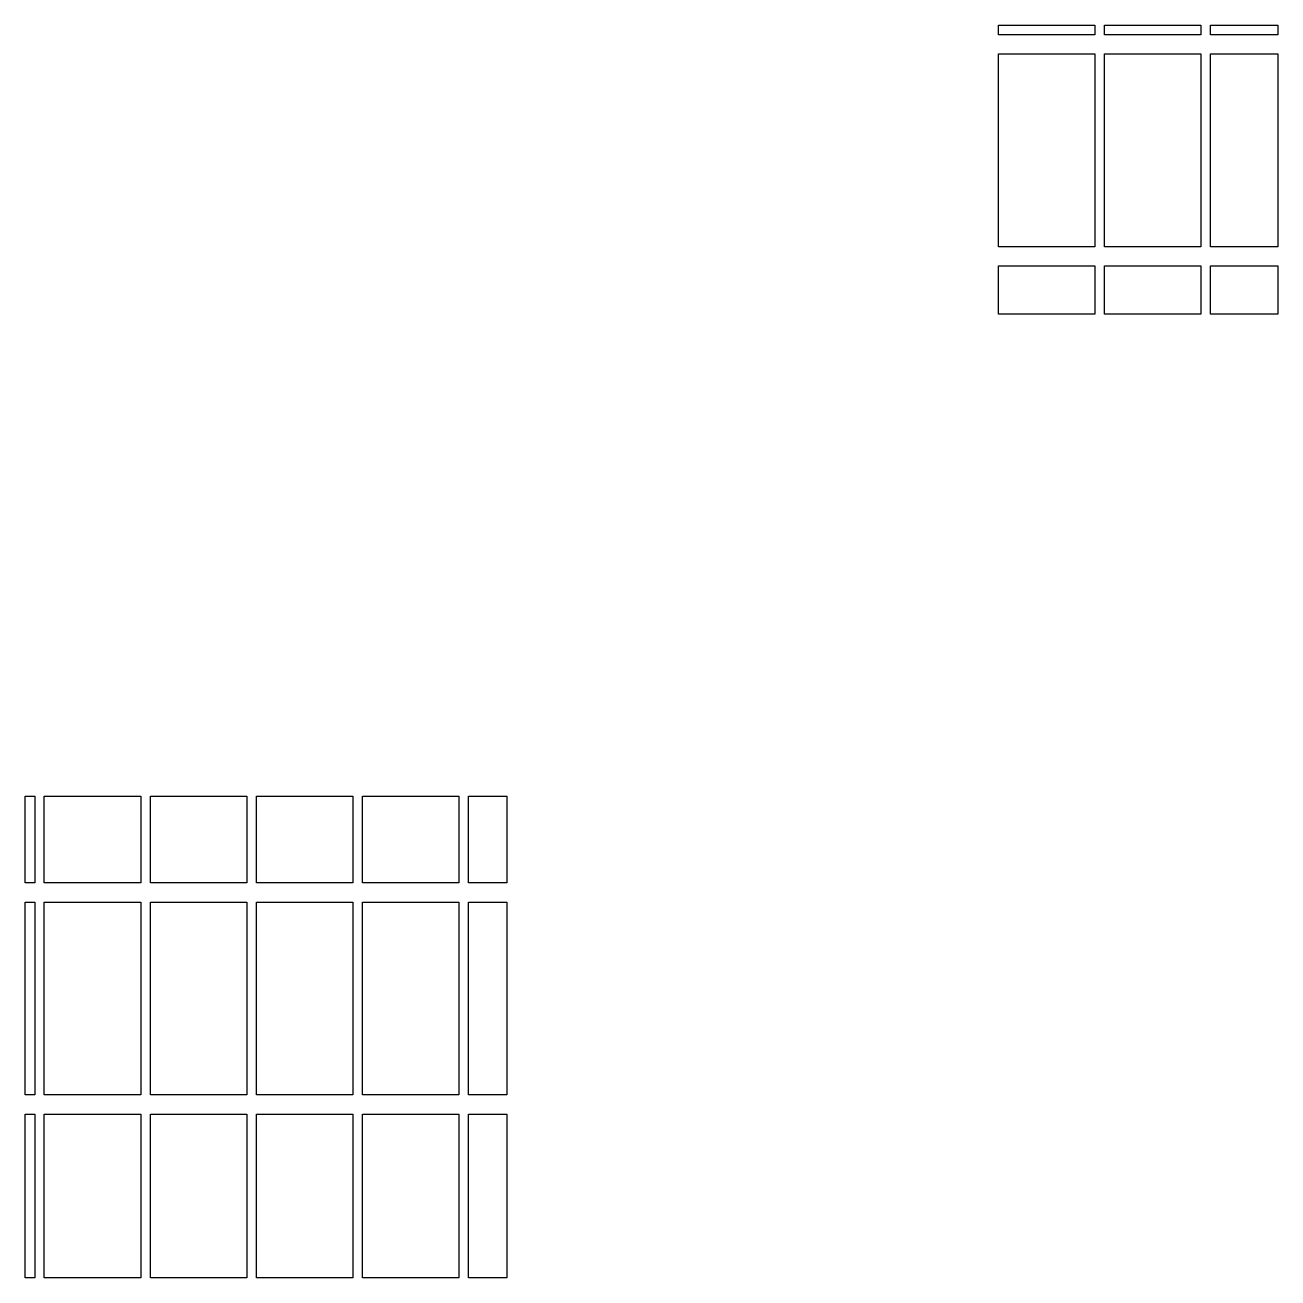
# Model space of a CAD drawing. Extents: x 2 to 15, y 2.5 to 15.5.
import ezdxf

# ---------------------------------------------------------------- set-up
doc = ezdxf.new("R2010")
doc.units = 0
doc.layers.add('L1D0', color=1, linetype='CONTINUOUS')

# ---------------------------------------------------------------- blocks, each defined once
blk = doc.blocks.new('TOP')
at = {"layer": 'L1D0'}
for points in [[(2, 6.6), (2, 7.5), (2.1, 7.5), (2.1, 6.6)], [(2.2, 6.6), (2.2, 7.5), (3.2, 7.5), (3.2, 6.6)], [(3.3, 6.6), (3.3, 7.5), (4.3, 7.5), (4.3, 6.6)], [(4.4, 6.6), (4.4, 7.5), (5.4, 7.5), (5.4, 6.6)], [(5.5, 6.6), (5.5, 7.5), (6.5, 7.5), (6.5, 6.6)], [(6.6, 6.6), (6.6, 7.5), (7, 7.5), (7, 6.6)], [(2, 4.4), (2, 6.4), (2.1, 6.4), (2.1, 4.4)], [(2.2, 4.4), (2.2, 6.4), (3.2, 6.4), (3.2, 4.4)], [(3.3, 4.4), (3.3, 6.4), (4.3, 6.4), (4.3, 4.4)], [(4.4, 4.4), (4.4, 6.4), (5.4, 6.4), (5.4, 4.4)], [(5.5, 4.4), (5.5, 6.4), (6.5, 6.4), (6.5, 4.4)], [(6.6, 4.4), (6.6, 6.4), (7, 6.4), (7, 4.4)], [(2, 2.5), (2, 4.2), (2.1, 4.2), (2.1, 2.5)], [(2.2, 2.5), (2.2, 4.2), (3.2, 4.2), (3.2, 2.5)], [(3.3, 2.5), (3.3, 4.2), (4.3, 4.2), (4.3, 2.5)], [(4.4, 2.5), (4.4, 4.2), (5.4, 4.2), (5.4, 2.5)], [(5.5, 2.5), (5.5, 4.2), (6.5, 4.2), (6.5, 2.5)], [(6.6, 2.5), (6.6, 4.2), (7, 4.2), (7, 2.5)]]:
    blk.add_lwpolyline(points, close=True, dxfattribs=at)
blk = doc.blocks.new('TOP$1')
at = {"layer": 'L1D0'}
for points in [[(12.1, 15.4), (12.1, 15.5), (13.1, 15.5), (13.1, 15.4)], [(13.2, 15.4), (13.2, 15.5), (14.2, 15.5), (14.2, 15.4)], [(14.3, 15.4), (14.3, 15.5), (15, 15.5), (15, 15.4)], [(12.1, 13.2), (12.1, 15.2), (13.1, 15.2), (13.1, 13.2)], [(13.2, 13.2), (13.2, 15.2), (14.2, 15.2), (14.2, 13.2)], [(14.3, 13.2), (14.3, 15.2), (15, 15.2), (15, 13.2)], [(12.1, 12.5), (12.1, 13), (13.1, 13), (13.1, 12.5)], [(13.2, 12.5), (13.2, 13), (14.2, 13), (14.2, 12.5)], [(14.3, 12.5), (14.3, 13), (15, 13), (15, 12.5)]]:
    blk.add_lwpolyline(points, close=True, dxfattribs=at)

msp = doc.modelspace()

# ---------------------------------------------------------------- block references
for name in ['TOP$1', 'TOP']:
    msp.add_blockref(name, (0, 0))

doc.saveas('drawing.dxf')
